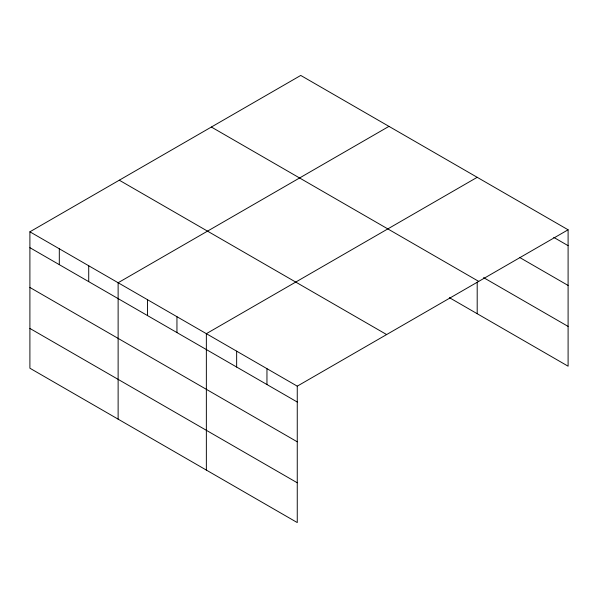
<?xml version="1.0" encoding="UTF-8"?>
<svg xmlns="http://www.w3.org/2000/svg" width="598" height="598" viewBox="0 0 598 598"><rect width="100%" height="100%" fill="white"/><g stroke="black" fill="none" stroke-linecap="round" stroke-linejoin="round"><path stroke-width="0.9" d="M568.1 229.789L300.742 75.438L29.9 231.807L29.9 368.211L297.258 522.562L297.258 386.159L568.1 229.789L568.1 366.193L449.382 297.654M388.969 126.372L118.127 282.742L118.127 419.146M477.197 177.307L206.355 333.677L206.355 470.088M553.748 237.376L568.1 245.666M519.46 257.357L568.1 285.44M483.58 277.622L568.1 326.418M211.363 127.038L478.721 281.389M119.279 180.2L386.637 334.559M29.9 231.807L297.258 386.159M29.9 247.684L297.258 402.035M29.9 287.459L297.258 441.81M29.9 328.437L297.258 482.788M477.197 282.263L477.197 313.711M266.955 368.667L266.955 384.544M236.651 351.176L236.651 367.052M176.948 316.701L176.948 332.578M147.534 299.725L147.534 315.595M88.721 265.766L88.721 281.636M59.307 248.783L59.307 264.66"/></g></svg>
